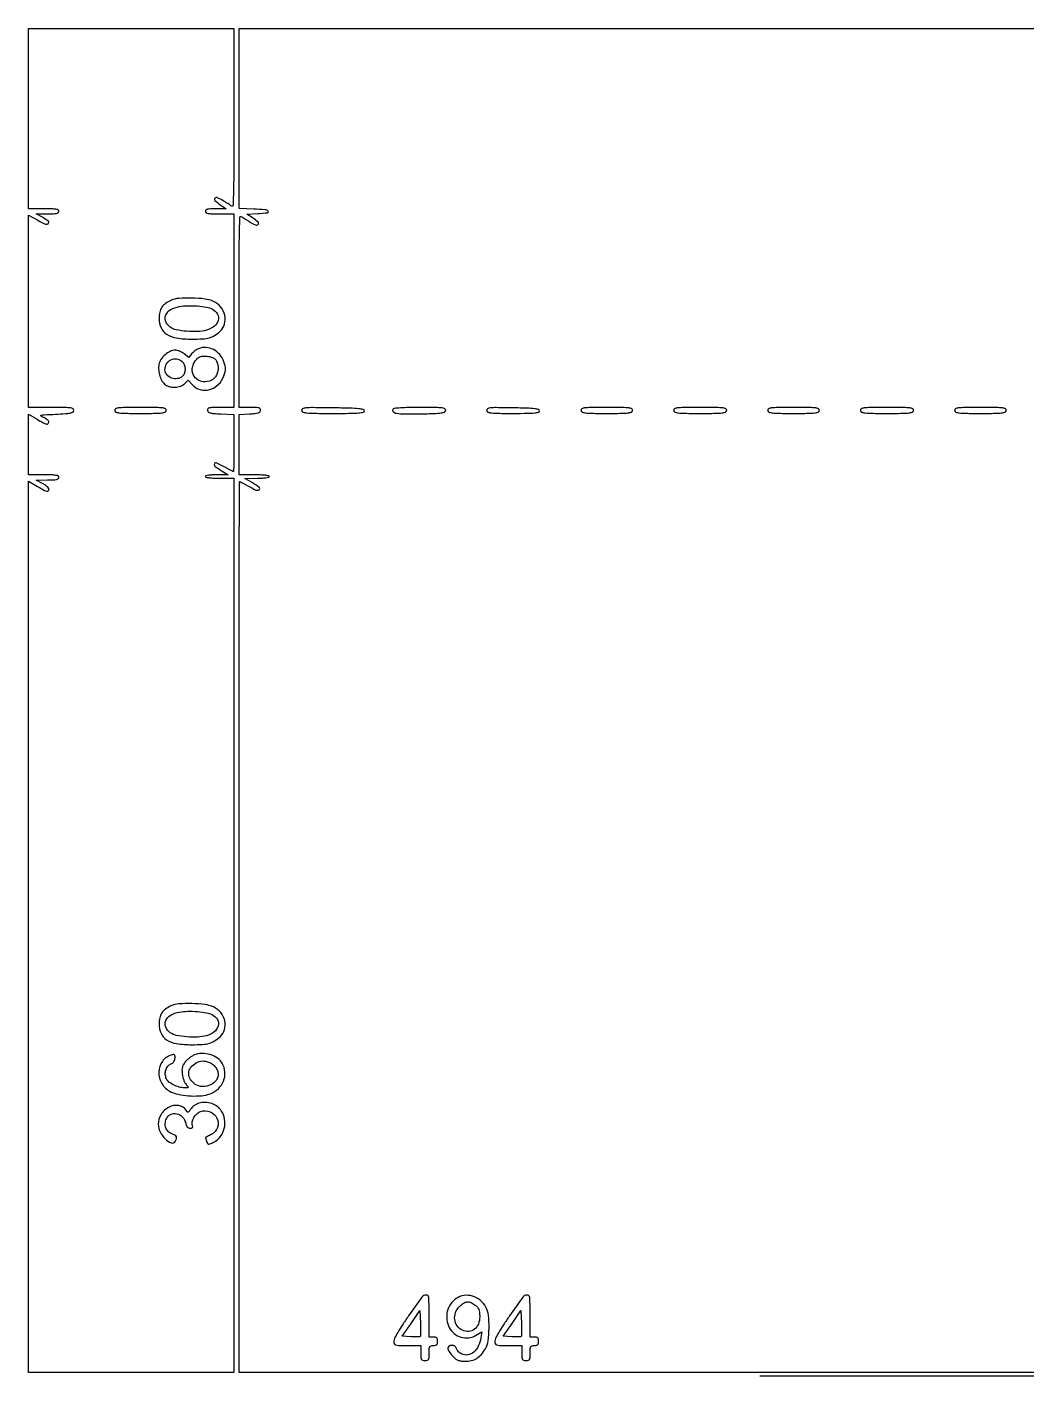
# Model space of a CAD drawing. Extents: x 0 to 836, y 5 to 589.
# Drawn here: x 249.7 to 299.9, y 242.5 to 310.1 of the extents above; entities that cross this region are included whole.
import ezdxf

# ---------------------------------------------------------------- set-up
doc = ezdxf.new("R2010")
doc.units = 0
doc.header["$MEASUREMENT"] = 0

msp = doc.modelspace()

# ---------------------------------------------------------------- linework, layer by layer
for points in [[(201.712326, 537.783562, -0.000001), (217.055896, 537.76491, -0.426088)], [(546.939, 229.3929, -0.000106), (546.943559, 250.949215, -0.000176), (546.957638, 269.095817, -0.000001), (546.976289, 285.583213, -0.415883)], [(836.0595, 588.6891), (420.497259, 588.710259, 0.000013), (261.145696, 588.714318, 0.000021), (126.989856, 588.708632), (4.934769, 588.698274, 0.19889), (4.878609, 588.675009, 0.198853), (4.855343, 588.618859), (4.83877, 516.273901, 0.000036), (4.826254, 436.744061, 0.000021), (4.8222, 342.282364), (4.8222, 95.946129), (4.469225, 95.920114, 0.031904), (4.160456, 95.877435, 0.315999), (4.075312, 95.787407, 0.415411), (4.137995, 95.703578, 0.035338), (4.43445, 95.6826), (4.8222, 95.6826), (4.8222, 50.2101), (4.8222, 4.7376), (420.462, 4.7376), (836.1018, 4.7376)], [(201.712326, 185.847562, -0.000001), (217.055896, 185.82891, -0.426088)], [(604.852986, 529.408162, -0.000002), (620.423836, 529.389509, -0.550615)], [(238.738155, 529.614638, -0.000002), (224.300981, 529.63329, -0.415836)], [(308.18842, 529.408162, -0.000002), (322.638019, 529.38951, -0.415836)], [(531.796111, 538.074638, -0.000002), (517.6951, 538.093291, -0.426056)], [(413.368417, 538.074638, -0.000002), (399.676779, 538.093291, -0.415815)], [(206.267293, 233.405114, -0.000001), (217.051222, 233.389599, -0.0589)], [(77.850638, 481.579418, -0.000002), (77.869294, 494.031443, -0.550517)], [(336.166934, 548.220763, -0.000002), (326.827688, 548.233536, -0.413812)], [(77.644162, 421.684687, -0.000002), (77.625507, 409.236574, -0.415775)], [(333.609652, 529.614638, -0.000003), (323.198363, 529.633296, -0.415688)], [(383.716206, 529.408162, -0.000003), (394.123716, 529.389504, -0.425916)], [(312.759613, 242.5482), (286.536906, 242.5482), (260.3142, 242.5482), (260.3142, 264.9249, -0.000141), (260.316619, 273.505266, -0.000235), (260.324089, 280.728444, -0.000002), (260.333986, 287.287743, -0.41377), (260.347865, 287.3016, -0.118776), (260.371239, 287.295968, -0.002401), (260.479795, 287.239771, -0.005535), (260.60618, 287.17178, -0.003675), (260.749715, 287.091119, 0.021224), (261.162567, 286.877814, 0.269191), (261.330026, 286.893174, 0.509183), (261.331305, 287.004629, 0.024444), (260.96985, 287.247408), (260.6103, 287.464198), (261.22365, 287.467499, 0.012164), (261.465131, 287.474675, 0.02208), (261.661687, 287.494037, 0.018882), (261.809316, 287.520917, 0.351751), (261.837, 287.5554, 0.365646), (261.806951, 287.590997, 0.014491), (261.6255, 287.6165, 0.018502), (261.383521, 287.634356, 0.009164), (261.0756, 287.64), (260.3142, 287.64), (260.3142, 289.158763), (260.3142, 290.677526), (260.8421, 290.702713, 0.010879), (261.117191, 290.721844, 0.052749), (261.270471, 290.752372, 0.108789), (261.356314, 290.801376, 0.163205), (261.398204, 290.87595, 0.182333), (261.384927, 290.952168, 0.193409), (261.324945, 290.998292, 0.06128), (261.185661, 291.019488, 0.007153), (260.870303, 291.024), (260.3142, 291.024), (260.3142, 295.851193, -0.000842), (260.318413, 298.351653, -0.004705), (260.33554, 299.691685, -0.002522), (260.359817, 300.582859, -0.56998), (260.41995, 300.615898, -0.003685), (260.480174, 300.579711, -0.000678), (260.590684, 300.511988, -0.000729), (260.719735, 300.432401, -0.000663), (260.852672, 300.349907, 0.03479), (261.140328, 300.197519, 0.312375), (261.273197, 300.222787, 0.422084), (261.270789, 300.334937, 0.03844), (261.028365, 300.528459), (260.710812, 300.744241), (261.252756, 300.769771, 0.013844), (261.748639, 300.806911, 0.614416), (261.777784, 300.882853, 0.192919), (261.622196, 300.958815, 0.010005), (261.05445, 300.988944), (260.3142, 301.013387), (260.3142, 305.536194), (260.3142, 310.059), (289.847676, 310.059), (319.381152, 310.059)], [(77.841889, 210.212758, -0.000002), (77.851786, 217.49274, -0.413814)], [(353.273145, 235.606241, -0.000004), (353.25667, 227.850838, -0.413589)], [(286.4979, 242.379, -0.000227), (296.537883, 242.374441, -0.000379), (304.989363, 242.360362, -0.000006), (312.653939, 242.341698, -0.425725)], [(304.989363, 233.308162, -0.000006), (312.653939, 233.289498, -0.425725)], [(246.779884, 233.326633, -0.000009), (249.52495, 233.301758, -0.196554)]]:
    msp.add_lwpolyline(points, format="xyb")
for points in [[(260.0604, 305.570207, -0.000907), (260.056184, 303.246094, -0.005065), (260.039046, 302.000443, -0.002917), (260.014556, 301.176689, -0.568896), (259.95465, 301.143902, -0.003685), (259.894426, 301.180089, -0.000678), (259.783916, 301.247812, -0.000729), (259.654865, 301.327399, -0.000663), (259.521928, 301.409893, 0.034313), (259.231992, 301.563842, 0.321362), (259.101257, 301.53702, 0.414408), (259.105718, 301.423172, 0.037281), (259.35268, 301.226962), (259.676677, 301.0068), (259.149439, 301.0068, 0.010027), (258.881273, 301.001422, 0.049062), (258.731223, 300.980559, 0.111131), (258.651572, 300.941339, 0.226743), (258.6222, 300.8799, 0.266366), (258.658679, 300.816283, 0.088943), (258.7632, 300.777882, 0.037256), (258.962214, 300.757875, 0.00643), (259.3413, 300.753), (260.0604, 300.753), (260.0604, 295.8885), (260.0604, 291.024), (259.377397, 291.024, 0.005351), (258.982231, 291.019771, 0.050287), (258.813824, 290.999141, 0.173594), (258.741198, 290.952984, 0.215645), (258.722664, 290.87595, 0.182728), (258.769602, 290.799419, 0.103223), (258.868757, 290.751097, 0.04493), (259.051841, 290.721938, 0.007606), (259.405667, 290.703191), (260.0604, 290.678483), (260.0604, 289.243841, -0.002067), (260.058126, 288.693729, -0.003447), (260.051104, 288.230626, -0.000478), (260.041696, 287.821834, -0.407211), (260.028756, 287.8092, -0.117921), (260.006483, 287.814527, -0.001925), (259.891506, 287.873419, -0.004895), (259.758156, 287.944034, -0.003216), (259.605961, 288.027818, 0.018699), (259.204723, 288.232777, 0.365268), (259.080111, 288.198886, 0.404893), (259.099924, 288.079617, 0.01917), (259.4682, 287.828523), (259.7643, 287.64285), (259.19325, 287.641425, 0.013265), (258.969801, 287.634938, 0.023496), (258.786469, 287.616074, 0.020847), (258.649152, 287.589493, 0.347533), (258.6222, 287.5554, 0.362465), (258.651674, 287.520084, 0.015687), (258.823125, 287.494438, 0.019442), (259.05206, 287.476492, 0.009838), (259.3413, 287.4708), (260.0604, 287.4708), (260.0604, 265.0095), (260.0604, 242.5482), (254.8998, 242.5482), (249.7392, 242.5482), (249.7392, 264.931109), (249.7392, 287.314018), (250.193648, 287.054009, 0.004616), (250.537919, 286.861234, 0.066284), (250.668526, 286.810749, 0.315049), (250.728907, 286.834443, 0.147671), (250.7544, 286.918879, 0.168972), (250.733843, 286.977973, 0.03918), (250.661208, 287.056273, 0.036138), (250.558601, 287.137956, 0.0286), (250.43715, 287.21124), (250.1199, 287.378722), (250.69095, 287.382461, 0.009031), (250.983342, 287.389658, 0.045588), (251.145052, 287.411423, 0.104163), (251.230825, 287.451017, 0.236978), (251.262, 287.5131, 0.273642), (251.224125, 287.577123, 0.084509), (251.11395, 287.615325, 0.035355), (250.904186, 287.6352, 0.005946), (250.5006, 287.64), (249.7392, 287.64), (249.7392, 289.160605), (249.7392, 290.68121), (250.165923, 290.429605, 0.009261), (250.478054, 290.253273, 0.067668), (250.638403, 290.192811, 0.245826), (250.718724, 290.213889, 0.211069), (250.7544, 290.294636, 0.171154), (250.73579, 290.34741, 0.047659), (250.673633, 290.41109, 0.042209), (250.584693, 290.474302, 0.033573), (250.47945, 290.527286, -0.057203), (250.362379, 290.59332, -0.634215), (250.369869, 290.632813, -0.049505), (250.520744, 290.656237, -0.001867), (251.091898, 290.6856, 0.004969), (251.585082, 290.714023, 0.034378), (251.824922, 290.746902, 0.083896), (251.952097, 290.796574, 0.213783), (252.007551, 290.87595, 0.307136), (251.973061, 290.955874, 0.109432), (251.850192, 291.000644, 0.03013), (251.575365, 291.020238, 0.002734), (250.887503, 291.024), (249.7392, 291.024), (249.7392, 295.854276), (249.7392, 300.684552), (250.195024, 300.4273, 0.013839), (250.472663, 300.280588, 0.076968), (250.632998, 300.230143, 0.231469), (250.717685, 300.256687, 0.205869), (250.7544, 300.342079, 0.216432), (250.738362, 300.377394, 0.019681), (250.661208, 300.43964, 0.022693), (250.558687, 300.508897, 0.015755), (250.43715, 300.57804), (250.1199, 300.745522), (250.69095, 300.749261, 0.009031), (250.983342, 300.756458, 0.045588), (251.145052, 300.778223, 0.104163), (251.230825, 300.817817, 0.236978), (251.262, 300.8799, 0.273642), (251.224125, 300.943923, 0.084509), (251.11395, 300.982125, 0.035355), (250.904186, 301.002, 0.005946), (250.5006, 301.0068), (249.7392, 301.0068), (249.7392, 305.5329), (249.7392, 310.059), (254.8998, 310.059), (260.0604, 310.059)], [(256.8879, 296.404347, 0.053672), (256.615415, 296.247271, 0.089458), (256.433064, 296.056253, 0.090403), (256.330122, 295.815081, 0.055837), (256.2957, 295.5078, 0.10406), (256.396434, 295.029023, 0.148393), (256.677581, 294.701518, 0.105117), (257.177065, 294.51504, 0.03681), (257.9454, 294.457875, 0.014948), (258.484993, 294.473644, 0.05366), (258.824403, 294.530623, 0.072223), (259.088955, 294.648048, 0.044209), (259.361155, 294.855102, 0.140323), (259.583523, 295.21511, 0.124029), (259.595762, 295.656981, 0.116908), (259.394311, 296.07204, 0.115538), (259.027234, 296.354653, 0.076424), (258.602118, 296.473915, 0.024439), (257.945538, 296.521332, 0.024038), (257.292057, 296.505094, 0.085905)], [(258.980524, 295.961687, -0.152341), (259.229014, 295.717915, -0.193791), (259.263903, 295.401397, -0.158165), (259.063544, 295.100061, -0.101891), (258.685876, 294.909546, -0.056119), (258.238266, 294.840981, -0.030501), (257.68132, 294.852736, -0.02923), (257.16022, 294.926453, -0.110494), (256.861163, 295.059669, -0.135251), (256.633303, 295.351596, -0.203488), (256.635725, 295.670052, -0.162529), (256.880082, 295.942368, -0.086537), (257.3109, 296.096985, -0.038102), (257.735501, 296.137771, -0.025119), (258.226037, 296.12274, -0.02485), (258.68207, 296.062865, -0.073437)], [(258.2838, 293.979089, 0.040601), (258.192762, 293.933059, 0.025244), (258.093917, 293.86547, 0.025261), (258.002541, 293.788388, 0.041172), (257.934389, 293.713334), (257.796478, 293.533769), (257.56343, 293.717085, 0.041994), (257.456907, 293.787268, 0.031509), (257.329544, 293.846551, 0.032216), (257.201653, 293.887269, 0.061032), (257.094482, 293.9004, 0.115061), (256.84728, 293.84275, 0.06786), (256.594723, 293.672278, 0.066547), (256.391717, 293.435448, 0.097887), (256.290196, 293.181714, 0.070335), (256.277578, 292.901533, 0.054064), (256.339526, 292.601267, 0.056256), (256.458777, 292.336983, 0.106277), (256.617098, 292.166362, 0.09583), (256.840662, 292.066542, 0.070962), (257.110983, 292.042917, 0.07178), (257.373863, 292.09561, 0.103631), (257.575626, 292.218665), (257.766657, 292.398129), (257.961911, 292.171133, 0.147366), (258.354631, 291.920626, 0.137488), (258.832135, 291.919711, 0.126484), (259.27045, 292.172411, 0.115756), (259.550191, 292.613008, 0.020624), (259.613549, 292.82229, 0.063266), (259.632183, 292.968965, 0.063773), (259.613481, 293.114999, 0.0212), (259.550191, 293.321686, 0.090468), (259.343512, 293.682675, 0.0982), (259.027682, 293.935263, 0.103829), (258.65455, 294.039297, 0.113473)], [(257.452289, 293.337388, -0.118575), (257.559743, 293.180047, -0.083649), (257.601664, 292.969165, -0.083894), (257.572152, 292.756791, -0.12056), (257.474057, 292.595143, -0.162803), (257.227576, 292.472217, -0.124244), (256.92588, 292.504735, -0.128391), (256.682781, 292.674632, -0.178211), (256.5918, 292.921788, -0.135448), (256.673798, 293.218928, -0.146623), (256.894856, 293.421225, -0.151685), (257.184609, 293.46468, -0.146881)], [(259.095149, 293.471052, -0.123536), (259.205404, 293.320546, -0.07207), (259.259436, 293.102146, -0.067321), (259.250781, 292.860491, -0.076904), (259.177255, 292.641369, -0.161215), (258.914229, 292.38434, -0.139327), (258.532698, 292.315971, -0.141499), (258.176548, 292.458506, -0.167303), (257.97946, 292.761012, -0.094967), (257.967197, 292.977668, -0.066413), (258.031539, 293.214328, -0.067639), (258.153553, 293.421071, -0.109922), (258.310972, 293.549308, -0.091528), (258.488635, 293.600797, -0.049791), (258.71659, 293.600805, -0.049978), (258.938017, 293.556072, -0.098697)], [(254.069905, 290.87595, 0.251426), (254.136044, 290.794644, 0.070478), (254.299954, 290.751998, 0.025711), (254.620103, 290.731994, 0.002748), (255.3651, 290.7279, 0.002748), (256.110097, 290.731994, 0.025711), (256.430246, 290.751998, 0.070478), (256.594156, 290.794644, 0.251426), (256.660295, 290.87595, 0.330993), (256.621251, 290.956976, 0.092428), (256.478188, 291.00094, 0.026158), (256.163403, 291.020326, 0.002301), (255.3651, 291.024, 0.002301), (254.566797, 291.020326, 0.026158), (254.252012, 291.00094, 0.092428), (254.108949, 290.956976, 0.330993)], [(268.050544, 290.932029, 0.362859), (268.067841, 290.811553, 0.142614), (268.230429, 290.733272, 0.039903), (268.625333, 290.699373, 0.006123), (269.414213, 290.704405, 0.002888), (270.147883, 290.72231, 0.025518), (270.470786, 290.748588, 0.067043), (270.637779, 290.794107, 0.250335), (270.703991, 290.87595, 0.329521), (270.665182, 290.956908, 0.093362), (270.523385, 291.000922, 0.026378), (270.211124, 291.020321, 0.002325), (269.419896, 291.024, 0.004799), (268.847143, 291.018503, 0.011967), (268.428882, 291.000452, 0.008478), (268.118065, 290.974276, 0.233154)], [(277.504105, 290.87595, 0.251426), (277.570244, 290.794644, 0.070478), (277.734154, 290.751998, 0.025711), (278.054303, 290.731994, 0.002748), (278.7993, 290.7279, 0.002748), (279.544297, 290.731994, 0.025711), (279.864446, 290.751998, 0.070478), (280.028356, 290.794644, 0.251426), (280.094495, 290.87595, 0.330993), (280.055451, 290.956976, 0.092428), (279.912388, 291.00094, 0.026158), (279.597603, 291.020326, 0.002301), (278.7993, 291.024, 0.002301), (278.000997, 291.020326, 0.026158), (277.686212, 291.00094, 0.092428), (277.543149, 290.956976, 0.330993)], [(282.157105, 290.87595, 0.254832), (282.224342, 290.794368, 0.068159), (282.393215, 290.751903, 0.024934), (282.723043, 290.731962, 0.002632), (283.4946, 290.7279, 0.002632), (284.266157, 290.731962, 0.024934), (284.595985, 290.751903, 0.068159), (284.764858, 290.794368, 0.254832), (284.832095, 290.87595, 0.335991), (284.792019, 290.95724, 0.088793), (284.643956, 291.000999, 0.02535), (284.319519, 291.020344, 0.002216), (283.4946, 291.024, 0.002216), (282.669681, 291.020344, 0.02535), (282.345244, 291.000999, 0.088793), (282.197181, 290.95724, 0.335991)], [(286.894705, 290.87595, 0.251426), (286.960844, 290.794644, 0.070478), (287.124754, 290.751998, 0.025711), (287.444903, 290.731994, 0.002748), (288.1899, 290.7279, 0.002748), (288.934897, 290.731994, 0.025711), (289.255046, 290.751998, 0.070478), (289.418956, 290.794644, 0.251426), (289.485095, 290.87595, 0.330993), (289.446051, 290.956976, 0.092428), (289.302988, 291.00094, 0.026158), (288.988203, 291.020326, 0.002301), (288.1899, 291.024, 0.002301), (287.391597, 291.020326, 0.026158), (287.076812, 291.00094, 0.092428), (286.933749, 290.956976, 0.330993)], [(291.547705, 290.87595, 0.254832), (291.614942, 290.794368, 0.068159), (291.783815, 290.751903, 0.024934), (292.113643, 290.731962, 0.002632), (292.8852, 290.7279, 0.002632), (293.656757, 290.731962, 0.024934), (293.986585, 290.751903, 0.068159), (294.155458, 290.794368, 0.254832), (294.222695, 290.87595, 0.335991), (294.182619, 290.95724, 0.088793), (294.034556, 291.000999, 0.02535), (293.710119, 291.020344, 0.002216), (292.8852, 291.024, 0.002216), (292.060281, 291.020344, 0.02535), (291.735844, 291.000999, 0.088793), (291.587781, 290.95724, 0.335991)], [(296.285305, 290.87595, 0.251426), (296.351444, 290.794644, 0.070478), (296.515354, 290.751998, 0.025711), (296.835503, 290.731994, 0.002748), (297.5805, 290.7279, 0.002748), (298.325497, 290.731994, 0.025711), (298.645646, 290.751998, 0.070478), (298.809556, 290.794644, 0.251426), (298.875695, 290.87595, 0.330993), (298.836651, 290.956976, 0.092428), (298.693588, 291.00094, 0.026158), (298.378803, 291.020326, 0.002301), (297.5805, 291.024, 0.002301), (296.782197, 291.020326, 0.026158), (296.467412, 291.00094, 0.092428), (296.324349, 290.956976, 0.330993)], [(263.460141, 290.877841, 0.269583), (263.533656, 290.793496, 0.058414), (263.730304, 290.751468, 0.021402), (264.115707, 290.731772, 0.002066), (265.052959, 290.7279, 0.002396), (265.922354, 290.732067, 0.017846), (266.335093, 290.750766, 0.035023), (266.561171, 290.785162, 0.350869), (266.6169, 290.8548, 0.349882), (266.560819, 290.925132, 0.032676), (266.32644, 290.962761, 0.017428), (265.90318, 290.987765, 0.002422), (265.024083, 291.004741, 0.001767), (264.0452, 291.01544, 0.022093), (263.67477, 291.001808, 0.07788), (263.5049, 290.960884, 0.356325)], [(272.766085, 290.878132, 0.251212), (272.833528, 290.795155, 0.071206), (273.000055, 290.751942, 0.025348), (273.327601, 290.731925, 0.002588), (274.105159, 290.7279, 0.002964), (274.827134, 290.73218, 0.021179), (275.175793, 290.751099, 0.045119), (275.363797, 290.78662, 0.335246), (275.4153, 290.8548, 0.334881), (275.363283, 290.923756, 0.04165), (275.167082, 290.962502, 0.020579), (274.807903, 290.987892, 0.002999), (274.076227, 291.005032, 0.002151), (273.257187, 291.015778, 0.02635), (272.94453, 291.002053, 0.099142), (272.80495, 290.959762, 0.328399)], [(256.8879, 260.956947, 0.053672), (256.615415, 260.799871, 0.089458), (256.433064, 260.608853, 0.090403), (256.330122, 260.367681, 0.055837), (256.2957, 260.0604, 0.10406), (256.396434, 259.581623, 0.148393), (256.677581, 259.254118, 0.105117), (257.177065, 259.06764, 0.03681), (257.9454, 259.010475, 0.014948), (258.484993, 259.026244, 0.05366), (258.824403, 259.083223, 0.072223), (259.088955, 259.200648, 0.044209), (259.361155, 259.407702, 0.140323), (259.583523, 259.76771, 0.124029), (259.595762, 260.209581, 0.116908), (259.394311, 260.62464, 0.115538), (259.027234, 260.907253, 0.076424), (258.602118, 261.026515, 0.024439), (257.945538, 261.073932, 0.024038), (257.292057, 261.057694, 0.085905)], [(258.980524, 260.514287, -0.152341), (259.229014, 260.270515, -0.193791), (259.263903, 259.953997, -0.158165), (259.063544, 259.652661, -0.101891), (258.685876, 259.462146, -0.056119), (258.238266, 259.393581, -0.030501), (257.68132, 259.405336, -0.02923), (257.16022, 259.479053, -0.110494), (256.861163, 259.612269, -0.135251), (256.633303, 259.904196, -0.203488), (256.635725, 260.222652, -0.162529), (256.880082, 260.494968, -0.086537), (257.3109, 260.649585, -0.038102), (257.735501, 260.690371, -0.025119), (258.226037, 260.67534, -0.02485), (258.68207, 260.615465, -0.073437)], [(258.142764, 258.526001, 0.055757), (258.023735, 258.478242, 0.028701), (257.886686, 258.394149, 0.028124), (257.754014, 258.290333, 0.037788), (257.647257, 258.181344, 0.029405), (257.529221, 258.023045, 0.074549), (257.469161, 257.89315, 0.072535), (257.448957, 257.749216, 0.026727), (257.461037, 257.544012, 0.031012), (257.487903, 257.39139, 0.027174), (257.53431, 257.23621, 0.028137), (257.591862, 257.100533, 0.069644), (257.652407, 257.011367, -0.010125), (257.746395, 256.903187, -0.29066), (257.750943, 256.868215, -0.281034), (257.721141, 256.848414, -0.009632), (257.575095, 256.8456, -0.06538), (257.304544, 256.881129, -0.050678), (257.026462, 256.986568, -0.053033), (256.794239, 257.135302, -0.117448), (256.665852, 257.300266, -0.088801), (256.610287, 257.517524, -0.091593), (256.634518, 257.738083, -0.097345), (256.733216, 257.924838, -0.116273), (256.890234, 258.046457, 0.05591), (256.981024, 258.100784, 0.077484), (257.046625, 258.169089, 0.081855), (257.085916, 258.251013, 0.071083), (257.0994, 258.345381, 0.033646), (257.092149, 258.453015, 0.197222), (257.064367, 258.501093, 0.203472), (257.011441, 258.51494, 0.035991), (256.90905, 258.492311, 0.166211), (256.461001, 258.17321, 0.151956), (256.28174, 257.633924, 0.141227), (256.435858, 257.057575, 0.139974), (256.873459, 256.64928, 0.068762), (257.252245, 256.517282, 0.030667), (257.776677, 256.445146, 0.030666), (258.316929, 256.437546, 0.056497), (258.750304, 256.507537, 0.094057), (259.188897, 256.725141, 0.109336), (259.490059, 257.079179, 0.113597), (259.606629, 257.515896, 0.108016), (259.524014, 257.968405, 0.11261), (259.311883, 258.265511, 0.085907), (258.971227, 258.476756, 0.080936), (258.559323, 258.569802, 0.082894)], [(258.823768, 258.118376, -0.085784), (259.023997, 257.999853, -0.082624), (259.175881, 257.819641, -0.086689), (259.256051, 257.608243, -0.109293), (259.25017, 257.3996, -0.16313), (259.056644, 257.097218, -0.119704), (258.693758, 256.926469, -0.116706), (258.28542, 256.939066, -0.150427), (257.96946, 257.137958, -0.088728), (257.814834, 257.399833, -0.138217), (257.793587, 257.659353, -0.134064), (257.911382, 257.897376, -0.081178), (258.1569, 258.097019, -0.05298), (258.312625, 258.165601, -0.069353), (258.465711, 258.191958, -0.063219), (258.630864, 258.176345, -0.035715)], [(258.30539, 256.073389, 0.048999), (258.190122, 256.027869, 0.03454), (258.070763, 255.95582, 0.035001), (257.965178, 255.87007, 0.05974), (257.89214, 255.783247, -0.011552), (257.801182, 255.651186, -0.189773), (257.756861, 255.622811, -0.271529), (257.71386, 255.637824, -0.023408), (257.639874, 255.733585, 0.211093), (257.273613, 255.954981, 0.153403), (256.798769, 255.87014, 0.129568), (256.40014, 255.506931, 0.144874), (256.253716, 255.009751, 0.118743), (256.344088, 254.636769, 0.075627), (256.606631, 254.272921, 0.104789), (256.901489, 254.07722, 0.360451), (257.104163, 254.14321, 0.058537), (257.169489, 254.279426, 0.187349), (257.165514, 254.378302, 0.160649), (257.093991, 254.45836, 0.040558), (256.934018, 254.534063, -0.107945), (256.75218, 254.652156, -0.108648), (256.63666, 254.835064, -0.103734), (256.605382, 255.056804, -0.090479), (256.662786, 255.284405, -0.175419), (256.87712, 255.503317, -0.166765), (257.18708, 255.540117, -0.150308), (257.47829, 255.37696, -0.142024), (257.635464, 255.07473, 0.036534), (257.668834, 254.954358, 0.090483), (257.714454, 254.875404, 0.120338), (257.775868, 254.830922, 0.097136), (257.85603, 254.8152, 0.049538), (257.929426, 254.82249, 0.157244), (257.971954, 254.846274, 0.197701), (257.986969, 254.886338, 0.083848), (257.975411, 254.943619, -0.147101), (257.961672, 255.128188, -0.075242), (258.045991, 255.346874, -0.072203), (258.197037, 255.540547, -0.107624), (258.379555, 255.652412, -0.182238), (258.859562, 255.640365, -0.185988), (259.207115, 255.314382, -0.197143), (259.234847, 254.855398, -0.195315), (258.932405, 254.50687, 0.002093), (258.82809, 254.453292, 0.003032), (258.73645, 254.40503, 0.001553), (258.659159, 254.363415, 0.050235), (258.641533, 254.351423, 0.2614), (258.635538, 254.335578, 0.016535), (258.644921, 254.284813, 0.020895), (258.661403, 254.222257, 0.013728), (258.68532, 254.151709, 0.039093), (258.734135, 254.045959, 0.24682), (258.782285, 254.014672, 0.130591), (258.855355, 254.027023, 0.008927), (259.046688, 254.118277, 0.116211), (259.380877, 254.396499, 0.103036), (259.573917, 254.806754, 0.100295), (259.589905, 255.269576, 0.104035), (259.423389, 255.695459, 0.088767), (259.217798, 255.913025, 0.077816), (258.940268, 256.057968, 0.07552), (258.623791, 256.113998, 0.075811)], [(268.835361, 245.382993, 0.007362), (268.530958, 244.933099, 0.013352), (268.297441, 244.555137, 0.012012), (268.131321, 244.253003, 0.120245), (268.0974, 244.113993, 0.092874), (268.120463, 243.990899, 0.227966), (268.186009, 243.929581, 0.071609), (268.332939, 243.905742, 0.004467), (268.7742, 243.9018), (269.451, 243.9018), (269.451, 243.5211, 0.012699), (269.456759, 243.294382, 0.114574), (269.4839, 243.19962, 0.210352), (269.543488, 243.154411, 0.058662), (269.6625, 243.1404, 0.058662), (269.781512, 243.154411, 0.210352), (269.8411, 243.19962, 0.114574), (269.868241, 243.294382, 0.012699), (269.874, 243.5211, -0.012699), (269.879759, 243.747818, -0.114574), (269.9069, 243.84258, -0.210352), (269.966488, 243.887789, -0.058662), (270.0855, 243.9018, 0.045527), (270.192816, 243.911592, 0.152009), (270.2547, 243.9441, 0.152009), (270.287208, 244.005984, 0.045527), (270.297, 244.1133, 0.045527), (270.287208, 244.220616, 0.152009), (270.2547, 244.2825, 0.152009), (270.192816, 244.315008, 0.045527), (270.0855, 244.3248), (269.874, 244.3248), (269.874, 245.3823, 0.010163), (269.855269, 246.303794, 0.402164), (269.721189, 246.432618, 0.239335), (269.508827, 246.324968, 0.005555)], [(271.230604, 246.255386, 0.188759), (270.78172, 245.601023, 0.180396), (270.885409, 244.800577, 0.199234), (271.470523, 244.315983, 0.210904), (272.208623, 244.402983), (272.520059, 244.586735), (272.469896, 244.277619, -0.071214), (272.340722, 243.86452, -0.105821), (272.110313, 243.565244, -0.133073), (271.819462, 243.428587, -0.151692), (271.515247, 243.467258, -0.049128), (271.427857, 243.517958, -0.042152), (271.347064, 243.587141, -0.044207), (271.284172, 243.663334, -0.086696), (271.25158, 243.734638, 0.08419), (271.219557, 243.805629, 0.095531), (271.166989, 243.85853, 0.088381), (271.094948, 243.890856, 0.061447), (271.006233, 243.9018, 0.133082), (270.86358, 243.863147, 0.285943), (270.81258, 243.766264, 0.133017), (270.868657, 243.606182, 0.031957), (271.043906, 243.38284, 0.031825), (271.185955, 243.24289, 0.075144), (271.311236, 243.163588, 0.071526), (271.458192, 243.122679, 0.026746), (271.672152, 243.106555, 0.06371), (271.98765, 243.139968, 0.079209), (272.260075, 243.25222, 0.074413), (272.496475, 243.450324, 0.048802), (272.705385, 243.738524, 0.101117), (272.839266, 244.131755, 0.029258), (272.883131, 244.774824, 0.02942), (272.851335, 245.420346, 0.096872), (272.725434, 245.825653, 0.096072), (272.439055, 246.175566, 0.103728), (272.049812, 246.381511, 0.107938), (271.623391, 246.409219, 0.112028)], [(273.911361, 245.382993, 0.007362), (273.606958, 244.933099, 0.013352), (273.373441, 244.555137, 0.012012), (273.207321, 244.253003, 0.120245), (273.1734, 244.113993, 0.092874), (273.196463, 243.990899, 0.227966), (273.262009, 243.929581, 0.071609), (273.408939, 243.905742, 0.004467), (273.8502, 243.9018), (274.527, 243.9018), (274.527, 243.5211, 0.012699), (274.532759, 243.294382, 0.114574), (274.5599, 243.19962, 0.210352), (274.619488, 243.154411, 0.058662), (274.7385, 243.1404, 0.058662), (274.857512, 243.154411, 0.210352), (274.9171, 243.19962, 0.114574), (274.944241, 243.294382, 0.012699), (274.95, 243.5211, -0.012699), (274.955759, 243.747818, -0.114574), (274.9829, 243.84258, -0.210352), (275.042488, 243.887789, -0.058662), (275.1615, 243.9018, 0.045527), (275.268816, 243.911592, 0.152009), (275.3307, 243.9441, 0.152009), (275.363208, 244.005984, 0.045527), (275.373, 244.1133, 0.045527), (275.363208, 244.220616, 0.152009), (275.3307, 244.2825, 0.152009), (275.268816, 244.315008, 0.045527), (275.1615, 244.3248), (274.95, 244.3248), (274.95, 245.3823, 0.010163), (274.931269, 246.303794, 0.402164), (274.797189, 246.432618, 0.239335), (274.584827, 246.324968, 0.005555)], [(272.189091, 245.92606, -0.046524), (272.304121, 245.816839, -0.087942), (272.369988, 245.707671, -0.070477), (272.402554, 245.566507, -0.021505), (272.412, 245.346972, -0.091023), (272.344126, 244.977223, -0.137344), (272.150767, 244.715382, -0.15282), (271.866576, 244.608915, -0.121259), (271.54275, 244.669913, -0.130307), (271.283695, 244.88228, -0.124874), (271.158672, 245.198503, -0.118756), (271.196796, 245.548935, -0.110605), (271.390292, 245.854108, -0.050987), (271.599087, 246.024168, -0.123571), (271.785534, 246.089227, -0.130223), (271.974241, 246.056998, -0.059664)], [(269.421799, 244.351999, -0.185124), (269.391215, 244.338367, -0.007561), (269.268512, 244.333694, -0.012318), (269.120305, 244.333943, -0.008332), (268.951493, 244.341204), (268.517877, 244.3671), (268.963289, 245.01055), (269.4087, 245.653999), (269.433595, 245.021345, -0.005621), (269.440482, 244.776223, -0.008617), (269.440399, 244.563754, -0.003925), (269.435828, 244.384334, -0.190267)], [(274.497799, 244.351999, -0.185124), (274.467215, 244.338367, -0.007561), (274.344512, 244.333694, -0.012318), (274.196305, 244.333943, -0.008332), (274.027493, 244.341204), (273.593877, 244.3671), (274.039289, 245.01055), (274.4847, 245.653999), (274.509595, 245.021345, -0.005621), (274.516482, 244.776223, -0.008617), (274.516399, 244.563754, -0.003925), (274.511828, 244.384334, -0.190267)]]:
    msp.add_lwpolyline(points, format="xyb", close=True)

doc.saveas('drawing.dxf')
